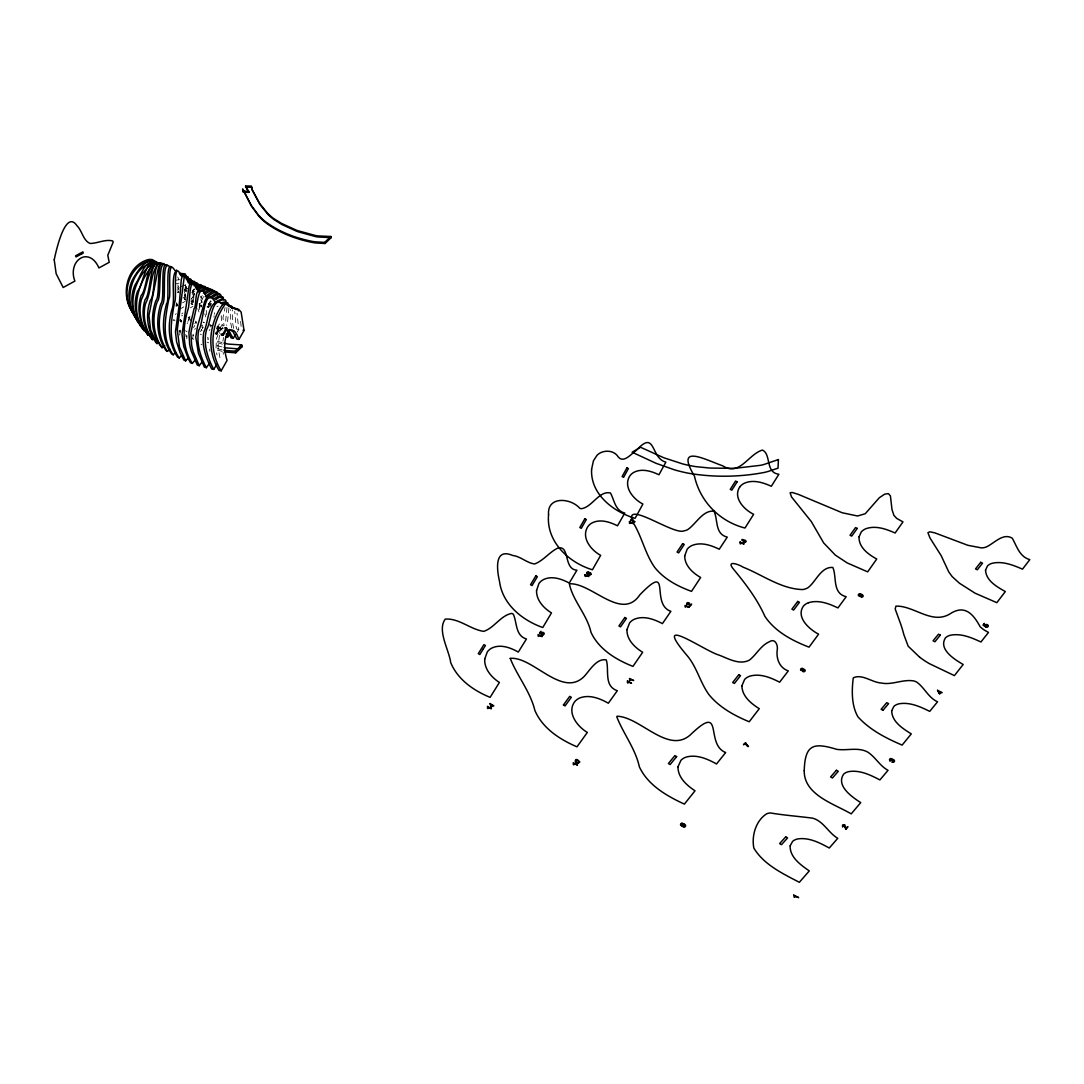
<?xml version="1.0" encoding="UTF-8"?>
<svg xmlns="http://www.w3.org/2000/svg" width="1084" height="1084" viewBox="0 0 1084 1084"><rect width="100%" height="100%" fill="white"/><g stroke="black" fill="none" stroke-linecap="round" stroke-linejoin="round"><path stroke-width="0.75" stroke-dasharray="5 3.75" d="M214.063 317.273L214.063 315.81M186.8 338.777L186.868 336.514M179.673 335.078L180.594 328.195M184.239 291.04L187.437 282.49M192.627 339.048L193.25 334.279M221.244 315.62L221.515 322.68L222.234 324.997L224.09 325.647L222.952 317.788L225.079 307.504M226.99 307.422L225.716 320.173A19.268 10.284 -74.1 0 0 226.19 324.157L226.488 325.376M228.914 307.992L227.64 320.742A19.282 10.271 -74 0 0 228.114 324.739M206.339 310.458L206.312 314.78M222.87 341.243L223.548 337.449M192.83 301.582L193.928 297.517M214.239 314.306L214.551 312.775M201.326 306.921L201.746 305.458M219.496 335.417L217.965 346.582L220.16 359.143L218.101 358.696M200.554 331.623L201.624 329.346M186.611 286.989L185.174 291.135L185.716 295.851M194.781 329.468L195.337 328.33M173.237 320.674L173.792 319.563M208.236 305.16L210.608 300.553M194.456 293.127L191.882 299.062L192.18 304.089M193.535 327.585L194.835 325.457M192.586 291.691L194.28 288.71M200.825 297.937L202.207 295.566M203.535 296.637L199.307 305.539L199.483 310.81M237.193 332.043L238.792 329.522L237.017 313.195M215.716 334.373L219.889 327.138L217.816 326.704L216.746 328.398M216.312 334.495L220.296 328.235L219.889 327.138M216.786 330.078L219.564 327.463L223.643 329.753M210.553 326.934L211.245 325.959M209.198 330.539L209.984 329.428M202.952 327.327L202.261 328.289L203.209 326.975M222.234 324.997L215.174 333.398L217.03 334.048L223.087 326.84M217.708 326.04L219.591 323.994M194.822 323.615L196.57 321.745M188.521 318.127L189.903 316.772M188.372 319.78L189.808 318.371M187.776 321.365L189.199 319.956M187.139 323.493L187.884 322.761M211.529 303.385L207.572 306.758M208.182 304.116L211.285 301.203M175.323 314.468L176.245 313.642M180.635 319.59L179.958 320.2L181.556 321.121L180.676 319.78M202.112 301.84L199.144 304.197M181.678 313.967L182.898 312.964M191.312 298.561L193.318 297.233M190.418 307.842L192.979 306.298M201.638 305.105L199.524 306.162M179.808 309.116L183.752 306.907M192.356 292.355L194.835 291.027M192.247 290.607L194.727 289.279M210.689 305.945L209.32 306.664A9.864 5.65 -71.5 0 1 206.963 306.907M182.518 302.802L185.201 301.406M193.277 300.864L190.906 301.84M216.908 306.65L218.019 306.122M182.939 297.978L185.662 296.664L184.321 292.26M184.226 289.875L190.039 287.301M185.459 291.013L187.234 290.173M184.321 295.011L185.296 294.604M180.865 286.582L189.632 283.913M184.673 296.393L185.662 296.095M211.217 325.417L210.486 325.593A9.986 5.434 -73.5 0 0 209.727 325.905M175.825 283.886L178.955 283.168M177.166 289.171L178.779 288.818M176.014 280.2L179.348 279.645M191.218 302.937L192.437 302.788M223.358 328.33L222.057 328.587A10.013 4.905 -78.5 0 0 219.469 330.823L216.475 338.696L216.014 348.492M216.881 327.016L220.228 327.531M199.077 307.111L200.12 307.178M175.933 306.122L176.909 306.23M203.155 322.287L203.914 322.395M184.266 298.696L185.364 298.886M220.296 328.235L218.236 327.802A10.013 5.163 -76.1 0 0 216.759 328.506M238.792 329.522L236.746 329.089L236.122 326.718L234.74 311.474M222.206 349.861L215.581 348.154M175.689 305.078L178.345 305.973M222.166 351.324L216.827 349.929M218.223 327.029L222.599 330.471M222.071 342.639L214.185 340.268M222.369 344.17L214.131 341.65M192.884 304.55L190.865 303.696M208.846 307.558L207.464 306.948M201.597 329.482L202.017 330.566M209.578 324.468L211.746 325.579M184.673 299.292L185.703 299.712M203.562 322.151L204.456 322.517M208.792 338.249L208.494 338.113A106.489 71.883 -17.6 0 1 207.288 337.598M201.976 344.658L201.014 344.211M177.275 292.273L178.128 292.666M201.421 334.766L200.269 334.17M193.697 339.251L192.532 338.628M192.667 335.037L193.44 335.457M201.936 327.436L202.735 327.869L201.746 325.674M186.99 335.62L185.513 334.739M187.031 336.867L185.54 335.959M176.204 303.845L177.762 304.834M199.686 305.729L200.418 306.284M191.611 303.913L192.491 304.577M180.283 331.162L178.995 330.132M180.269 332.246L178.995 331.216M190.621 319.916L188.589 317.138M209.876 324.929L211.001 325.972M217.071 327.26L220.824 332.409M209.469 304.563L210.404 305.485M201.488 306.46L199.158 303.669M184.104 298.656L185.649 300.282M176.082 302.639L177.329 304.225M210.188 303.493L211.421 305.132M184.402 297.897L185.649 299.618M217.193 328.94L219.632 333.438M190.879 299.848L192.031 301.704M193.751 302.517L191.245 298.073M200.703 299.712L202.193 302.314M177.79 290.431L179.158 292.965M184.537 294.983L185.987 297.707M176.529 303.547L177.356 305.187M200.513 296.217L201.909 298.981M193.982 296.853L191.218 290.946M177.505 286.813L178.833 289.604M184.117 291.677L185.459 294.509M193.033 291.677L194.673 295.255M195.432 321.162L196.434 323.357M177.776 284.916L179.05 287.775M185.079 287.802L186.922 291.948M185.025 284.401L186.814 288.615M176.421 303.899L177.153 305.58M177.762 276.976L179.009 279.957M216.353 332.368L217.03 334.048M217.816 326.704L218.236 327.802M205.825 317.016L204.795 313.832M198.955 311.975L197.857 308.534M233.697 328.398L232.667 323.384L232.64 310.092M231.719 327.91L230.689 322.883L230.648 309.604M216.597 352.883L217.017 354.915M223.06 352.083L223.426 354.238M209.605 349.129L209.93 351.27M241.109 326.392L240.431 319.36M208.507 339.455A106.381 71.869 -17.6 0 1 207.315 338.926M181.191 322.178A100.419 67.75 -17.8 0 1 179.944 320.81M181.868 321.907A100.514 67.764 -17.8 0 1 179.93 319.902M201.814 325.823A9.959 5.677 -70.6 0 1 202.586 325.092M188.779 318.981A9.919 6.355 -60.9 0 1 189.714 318.452M188.088 317.571A9.905 6.369 -61 0 1 189.957 316.948M181.584 315.932A9.891 6.558 -57.4 0 1 182.546 315.308M178.86 291.772A6.978 5.014 -46.8 0 1 177.83 291.745M221.868 346.894A122.248 82.33 -17.3 0 1 214.998 344.983M208.697 342.801A122.248 82.33 -17.3 0 1 206.949 342.124M187.085 331.812A99.552 67.181 -18 0 1 185.472 330.674M175.025 320.905A99.552 67.181 -18 0 1 174.145 319.807"/><path stroke-width="1.5" d="M743.936 540.415C741.293 538.165 741.131 540.55 743.299 541.011M188.792 278.967L187.993 276.799L184.985 276.122M802.987 669.384C802.675 666.159 798.081 670.833 802.241 670.44A1.491 1.247 3.9 0 0 803.854 671.741A1.491 1.247 3.9 0 0 805.06 670.156A1.491 1.247 3.9 0 0 802.946 669.397L802.973 669.451M194.957 283.439L195.012 282.626A2.683 1.978 -39.3 0 0 194.28 281.366L187.573 281.339M226 302.951C227.233 297.883 221.095 299.59 218.954 301.731M202.058 286.921C202.572 282.707 196.082 285.363 194.09 285.837M223.412 299.32C224.307 293.981 217.423 298.046 215.675 299.767M186.191 276.555L185.161 273.9L179.28 273.263M212.952 291.162C212.437 286.542 205.526 291.921 203.426 293.059M214.483 292.097C213.968 287.477 207.058 292.856 204.957 294.008M191.651 281.677L190.689 279.076L185.987 278.737M252.003 189.09L251.813 188.914A19.214 12.385 -16.9 0 1 251.651 188.535M541.512 633.652C543.626 631.349 544.29 635.522 541.919 634.926A1.572 1.301 -11.4 0 0 544.046 634.045A1.572 1.301 -11.4 0 0 542.908 632.406A1.572 1.301 -11.4 0 0 541.024 633.666M220.702 296.867C222.179 290.986 214.104 295.959 212.41 297.829M243.155 190.418L243.25 192.302L248.995 192.329L245.567 186.014L251.312 186.028L251.623 187.911M251.935 189.307L252.084 187.315L245.933 187.125L245.567 186.014M191.312 320.39L188.887 332.354L189.673 344.319A69.227 37.222 -74.1 0 0 191.299 351.27L197.315 365.091L199.253 365.701L202.098 361.975M217.64 294.848C218.995 287.91 208.778 295.58 206.908 297.517M242.586 189.321L242.884 191.19L248.629 191.218M891.888 760.711L890.614 759.139L889.991 761.036M892.173 762.282L893.988 761.009L892.01 760.48M587.203 572.772L588.639 572L587.027 572.311A1.829 1.477 -8.8 0 0 586.769 572.65A1.369 1.111 -8.8 0 0 586.661 573.301M986.02 627.108L987.646 625.685L985.952 624.994L985.112 626.566L983.012 625.102L984.218 623.381L983.784 625.021L984.868 625.793M225.797 303.981L224.32 303.628A8.062 3.753 -81.2 0 0 222.735 304.374C208.955 323.479 206.326 350.037 219.049 370.443L221.177 370.809L227.057 360.43C224.307 351.46 223.25 340.932 227.843 332.382A10.041 4.621 -80.7 0 1 230.242 330.105C235.323 328.886 237.396 335.85 238.968 339.414L236.868 339.062L233.06 331.704L229.347 329.482M238.968 339.414L244.049 330.457L241.136 312.124L238.697 309.374L232.586 307.504L226.448 303.967A8.062 3.753 -81.2 0 0 224.876 304.726C211.109 323.845 208.467 350.389 221.177 370.809M862.471 596.363L861.116 597.027L862.715 596.796A1.802 1.436 4.4 0 0 862.457 594.872L861.861 594.479A7.344 5.894 4.3 0 0 861.102 594.1L860.452 593.883A1.667 1.328 4.3 0 0 858.393 594.628A1.504 1.206 4.3 0 0 858.799 595.902L859.68 596.349A1.491 1.192 4.3 0 0 860.439 596.39M221.366 335.159L223.209 335.308L222.803 334.224L226.461 327.856L224.808 327.747M223.209 335.308L226.868 328.953L226.461 327.856M743.841 542.501L745.521 541.458L743.8 541.024M217.965 301.691C207.965 303.059 208.047 323.967 203.9 331.799C201.245 344.536 205.77 357.734 211.637 368.939L213.711 369.387L216.935 364.265M227.261 330.579L231.163 337.951L233.209 338.371L235.607 334.577M739.749 486.973C732.662 497.746 744.22 509.765 753.637 514.304L744.979 528.03C719.681 521.567 700.101 501.58 694.451 476.106C674.505 442.8 705.67 459.914 722.703 465.808C739.613 476.838 748.258 454.182 762.445 450.063C771.469 454.25 765.074 472.678 778.895 474.25L771.307 486.282C763.068 482.475 753.082 479.345 744.329 483.247A11.897 10.569 -19.7 0 0 739.749 486.973M210.215 297.802L207.329 296.528L204.74 301.311L197.518 326.352L195.784 337.178L198.44 353.343L204.388 367.164L206.394 367.693L209.903 362.639M225.635 336.636L227.626 337.138L230.228 333.398M846.035 828.244L847.932 826.631L846.116 829.246M793.745 895.127L798.664 897.633L794.653 895.926A4.187 3.78 13.7 0 1 794.626 897.349M563.423 704.979L569.71 696.362L571.336 697.297L565.049 705.941L563.45 704.993M738.787 674.709L732.676 682.5L734.41 683.448L740.494 675.698L738.8 674.695M629.465 678.557L633.693 680.549L630.238 679.207A3.699 3.144 -6.3 0 1 630.129 680.386L629.668 680.129M689.898 605.495L691.66 604.113L689.912 606.308M192.979 284.455L190.554 282.68L189.063 286.23L182.004 334.468L183.752 346.623L188.467 359.156L190.472 362.733L192.329 363.411L195.391 359.78M584.94 574.777L588.897 576.539L585.645 575.374A3.523 2.859 -9.1 0 1 585.523 576.444L585.089 576.214A2.845 2.317 -9.1 0 0 584.967 574.777M882.986 710.264L888.582 703.651L886.726 702.676L881.129 709.302L882.972 710.277M184.388 276.718L182.451 275.783L181.285 279.631L179.212 305.078L175.459 331.623L176.57 341.636L179.998 352.612L183.873 360.078L185.662 360.837L187.844 358.465M176.611 270.011C169.903 277.084 176.123 299.55 171.706 310.241C167.478 325.877 168.44 343.33 177.573 357.124L179.267 357.964L181.584 355.66M223.778 350.159A49.037 33.672 -18.9 0 0 226.502 350.552L235.174 351.216L241.678 344.956L242.274 346.568L235.77 352.815L227.098 352.164A48.983 33.672 -18.9 0 1 224.781 351.826M244.293 192.125L251.556 205.852L258.398 215.011A111.801 72.357 -14.8 0 0 264.699 221.082C278.656 231.759 295.634 238.195 312.815 241.488A47.899 31.639 -15.7 0 0 316.081 241.895L324.699 242.382L330.864 236.502L331.189 237.626L325.024 243.493L316.406 243.019A47.872 31.639 -15.7 0 1 313.14 242.599C295.986 239.307 279.008 232.884 265.079 222.193A111.733 72.357 -14.8 0 1 258.764 216.109L251.109 205.621L243.06 189.551A8.537 5.501 -17.7 0 0 242.802 189.104M541.566 634.045L539.534 632.988L540.916 631.335L540.238 632.907L541.106 633.666M171.977 267.382C164.7 259.862 170.08 301.691 166.543 303.683C162.207 320.308 161.245 339.089 171.57 353.885L173.183 354.793L175.622 352.571M167.708 265.309C159.334 259.103 165.486 299.509 160.757 303.899C155.906 319.265 156.53 336.799 165.92 350.389L167.437 351.365L169.985 349.224M205.282 296.637C207.871 295.065 214.049 288.412 216.366 292.355M164.199 264.035C155.568 258.114 160.744 296.325 155.839 300.607C150.513 316.027 150.92 334.983 162.044 347.679L164.714 345.633M210.689 297.03C212.694 295.851 217.776 290.878 219.253 294.482M213.887 299.048C215.635 297.829 221.095 293.479 221.719 297.612M159.104 263.087C149.7 258.697 150.947 294.008 145.148 299.509C140.703 312.951 143.495 328.669 152.41 339.631L154.944 337.964M217.085 301.081L221.935 298.886L223.995 299.78M157.302 262.951C146.57 260.377 147.126 289.645 141.177 295.471C136.448 308.805 139.497 324.306 148.169 335.308L150.134 334.129M199.226 291.176C201.936 290.16 207.369 285.593 209.497 288.981M202.41 291.217C204.632 290.458 209.442 286.84 210.933 289.984M195.974 288.723C198.413 288.059 204.591 283.9 205.838 287.802M197.315 289.807C199.754 289.143 205.933 284.97 207.18 288.872M222.423 303.683L227.735 302.734L229.009 306.338M220.486 303.127L224.794 301.921L226.597 302.937M152.424 263.236C135.608 276.393 126.232 303.059 138.576 322.49M808.488 602.718C818.434 599.547 828.975 603.625 837.932 607.921L846.184 596.715C832.011 593.192 837.051 577.013 832.824 567.447C821.157 566.566 816.225 581.146 808.379 587.42A11.599 9.431 0.6 0 1 802.566 589.561C780.9 588.964 762.391 574.737 742.77 567.027C740.06 564.981 726.578 559.832 732.527 567.989C744.938 582.975 756.944 598.449 764.884 616.335C775.128 631.701 792.269 640.658 809.03 647.148L818.583 634.181C809.287 629.316 795.561 617.175 803.474 606.01A12.845 10.555 2 0 1 808.488 602.718M195.337 286.962L201.448 285.756L203.318 286.732M154.633 263.331C138.779 279.916 128.657 310.2 144.321 330.837C133.346 318.466 127.79 299.807 135.378 284.32C140.378 277.558 144.348 259.306 155.432 262.762M191.827 283.385L197.18 283.005L198.494 284.889M192.966 284.577L197.315 284.062L199.592 285.241M188.616 282.572L195.323 282.599A2.696 1.965 -39.3 0 1 195.865 283.154M186.936 280.024L190.567 280.051L192.627 281.406M228.196 305.254L231.353 306A6.03 3.089 -76.6 0 1 232.206 307.409L232.491 308.683M156.692 263.263C146.977 271.244 147.167 288.263 141.421 299.55C138.047 311.731 141.137 325.01 148.169 335.308M180.039 274.618L185.296 274.997L187.031 277.274M330.864 236.502L317.991 235.905A35.691 23.604 -15.7 0 1 315.268 235.472L297.666 230.648A104.186 67.52 -14.7 0 1 295.851 229.943L281.691 223.48L273.778 218.589A98.319 63.671 -14.9 0 1 267.518 213.209L259.753 203.616L251.962 189.253M331.189 237.626L318.33 237.017A35.677 23.604 -15.7 0 1 315.607 236.597L298.019 231.759A104.118 67.52 -14.7 0 1 296.203 231.055L282.043 224.591L274.13 219.7A98.265 63.671 -14.9 0 1 267.883 214.32L259.957 204.483L252.22 190.12A19.2 12.385 -16.9 0 1 252.016 189.646M241.678 344.956L228.724 344.116A36.544 25.122 -18.9 0 1 226 343.614L223.954 343.127M242.274 346.568L240.092 346.487M238.724 348.885L227.369 348.018A44.756 30.745 -18.8 0 1 224.916 347.598L224.144 347.449M226.868 328.953L225.215 328.845M230.567 307.233L234.022 307.748L236.082 309.658M158.752 263.141C149.863 272.87 151.963 291.447 145.527 303.655C142.343 315.932 145.351 329.238 152.41 339.631M222.803 334.224L220.96 334.062M185.838 277.45L189.565 279.035M227.152 304.726L229.361 305.512A6.03 3.103 -76.6 0 1 229.984 306.379M230.255 306.935L233.494 308.412M243.006 330.281L244.049 330.457M231.773 307.734L237.355 309.482M155.093 262.965C133.833 263.317 123.983 296.813 133.468 313.804M155.839 262.762C144.348 261.244 143.318 284.564 137.56 291.271C133.318 302.572 135.08 315.512 141.055 325.85M156.936 262.599L153.02 261A10.691 8.116 -26.5 0 0 148.86 260.987C129.47 266.42 121.652 291.881 130.703 308.954M794.64 897.362L794.084 897.024A3.401 3.062 13.7 0 0 793.773 895.113M156.435 262.951C146.584 256.42 138.183 270.512 133.766 277.477C126.828 289.13 127.56 304.292 134.43 315.796M229.185 306.393L226.705 304.55M919.625 657.189L908.175 646.199L903.88 634.723A233.168 173.25 5.2 0 0 900.574 623.734L895.181 609.018L895.953 606.132C913.826 605.482 931.834 624.831 949.814 613.991C964.828 603.978 973.378 614.289 980.18 626.769A26.206 17.791 14 0 0 984.787 630.36L988.486 632.433L980.939 641.985C971.508 637.622 960.925 633.056 950.343 635.251A13.428 9.35 13.7 0 0 945.438 637.88C938.161 649.316 954.706 659.628 963.188 664.465L954.394 675.617L928.974 663.449A92.831 63.333 13.5 0 1 919.611 657.189M162.221 263.886L160.364 263.236L158.589 266.65L148.915 315.498L150.595 329.888L157.031 343.763C147.099 331.989 145.202 314.604 150.405 300.268C155.676 295.255 152.681 258.019 161.367 263.371M223.006 304.631C212.044 293.371 210.608 324.36 206.746 329.13C202.64 342.72 207.369 357.286 213.711 369.387M200.906 290.742C194.28 287.341 196.841 306.853 193.995 308.832A204.998 126.123 -73.4 0 1 191.312 320.39M158.156 262.938L152.275 259.632A10.691 8.116 -26.5 0 0 148.115 259.618C127.248 265.526 120.405 293.642 131.665 310.959M228.317 329.983L233.209 338.371M165.662 265.052C157.017 259.144 162.18 297.355 157.275 301.65C151.95 316.758 152.654 334.265 162.044 347.679M169.267 266.257C160.893 260.065 167.031 300.471 162.288 304.875C157.437 320.227 158.047 337.774 167.437 351.365M238.046 310.105L238.588 310.864M215.513 302.748C204.049 282.585 203.169 325.552 198.806 329.929C196.028 342.842 200.201 356.365 206.394 367.693M139.944 324.902L140.852 326.216M862.471 595.631L861.482 594.845A1.409 1.125 4.3 0 1 860.71 596.308M586.756 573.585L589.276 575.062A1.423 1.152 -8.7 0 0 590.509 574.696A1.748 1.409 -8.7 0 0 590.78 574.412M131.991 311.514L137.749 321.487L133.617 314.441M245.933 187.125L248.995 192.329M173.183 354.793C161.096 338.167 165.378 317.382 168.86 298.845C171.665 297.477 166.245 255.905 174.781 270.35M179.267 357.964C167.478 341.311 171.123 320.62 174.619 302.07C177.139 299.198 172.112 256.623 181.353 275.959M185.662 360.837L179.497 347.002L177.288 329.78L184.294 276.515L186.231 277.45L189.808 284.401M206.881 297.843C199.253 278.995 197.478 302.721 195.974 309.414A205.133 126.056 -73.4 0 1 193.331 320.986L190.852 332.951L191.638 344.915A69.268 37.168 -74.1 0 0 193.25 351.866L199.253 365.701M192.329 363.411C181.949 347.436 182.518 327.449 187.884 309.834C190.486 303.439 188.467 267.585 198.48 291.989M130.947 309.563L132.709 312.897M134.28 315.268L134.999 316.663M244.076 192.017L243.466 190.743A8.537 5.501 -17.7 0 0 243.182 190.215M226.244 333.845L227.626 337.138M235.174 351.216L235.77 352.815M324.699 242.382L325.024 243.493M845.791 827.593L844.748 824.829L842.566 824.992L842.58 827.024L843.759 825.046L845.1 827.241M689.722 604.953C690.793 602.27 685.386 601.417 687.08 604.682C686.145 603.503 689.18 601.715 689.126 604.682M587.149 573.057L588.138 574.127L588.924 572.677A1.477 1.192 -8.7 0 1 590.062 572.677M590.008 572.718A1.572 1.274 -8.7 0 1 590.875 574.439M743.841 540.347A1.409 1.125 -1.6 0 1 745.968 541.241A1.409 1.125 -1.6 0 1 743.949 542.325M689.559 606.105A3.184 2.602 -3.2 0 1 689.275 604.696M629.506 678.543A2.995 2.547 -6.3 0 1 629.614 680.115M747.445 745.318A7.981 6.87 3.2 0 1 745.656 742.621L743.475 744.776L745.331 743.258A7.195 6.206 3.1 0 0 748.136 746.646L748.461 746.199A6.639 5.718 3.1 0 1 747.404 745.358M685.332 826.387A1.965 1.762 0.6 0 1 685.02 826.74A1.599 1.436 0.6 0 1 683.679 827.146L680.725 825.236A1.694 1.531 0.4 0 1 680.603 824.883A1.545 1.396 0.4 0 1 680.698 824.07A2.06 1.843 0.5 0 1 680.969 823.664L681.064 823.555A1.382 1.233 0.4 0 1 682.514 823.203L681.145 824.45L682.31 825.967A1.531 1.369 0.6 0 1 682.527 824.558A1.436 1.287 0.6 0 1 683.137 824.165M684.37 824.26A1.775 1.585 0.6 0 1 685.427 826.428M683.462 824.07A1.531 1.369 0.6 0 1 684.356 824.192M984.787 625.793A1.734 1.369 9.8 0 1 986.616 624.479A1.734 1.369 9.8 0 1 988.201 626.186A1.734 1.369 9.8 0 1 986.02 627.121M892.01 759.654A1.612 1.355 11.5 0 1 894.49 760.805A1.612 1.355 11.5 0 1 892.281 762.079M890.154 760.819A1.477 1.247 11.3 0 1 890.235 758.692A1.477 1.247 11.3 0 1 892.43 759.816M845.94 829.341A3.618 3.157 12.7 0 1 845.276 827.255M510.239 658.394C517.163 675.996 530.266 691.47 534.873 710.413C542.447 728.245 559.818 739.505 576.986 746.822L587.338 732.432C577.515 726.673 566.404 712.676 574.777 701.605A12.723 11.49 -20.8 0 1 579.94 697.893C589.52 694.302 599.94 698.475 608.341 703.218L617.324 690.711C603.544 686.064 609.465 670.088 606.268 659.926C596.715 657.907 589.764 670.468 584.073 676.552C562.095 698.381 532.651 656.037 510.239 658.394M802.539 669.465L800.927 669.478L802.539 669.56M684.709 555.875C684.6 565.645 692.812 572.975 700.643 577.501L691.511 591.363C677.73 586.349 664.099 579.127 654.777 567.501C644.858 553.504 641.823 535.875 632.419 521.458C624.072 499.263 674.207 535.74 684.058 530.821A8.442 7.439 -20.3 0 0 688.11 529.331C696.267 523.586 703.055 509.887 714.017 511.214C718.191 519.927 714.654 534.019 727.256 537.122L719.261 549.249C710.982 545.171 700.887 541.743 691.904 545.537A12.114 10.799 -19.4 0 0 687.161 549.249L684.709 555.875M536.539 590.563C536.255 600.238 543.734 608.151 551.471 612.907L542.772 627.528C522.203 620.251 502.407 604.235 499.507 581.363C497.014 570.496 493.694 547.339 512.651 555.455C520.659 556.377 526.878 563.043 534.629 563.978C543.314 560.685 549.114 552.501 557.352 548.287C570.428 544.073 563.002 569.371 576.918 570.184L569.263 583.043C561.566 578.937 551.77 575.468 543.396 579.628A11.938 10.84 -49.2 0 0 538.897 583.585L536.539 590.563M741.917 685.793C741.971 696.213 751.158 703.624 759.274 708.679L749.207 721.768C734.302 715.576 719.519 707.486 709.112 694.844C700.074 682.581 696.944 666.917 686.795 655.21C650.237 612.148 704.993 651.321 719.139 655.115C728.421 658.679 739.573 665.346 749.478 660.075C756.551 654.506 760.738 645.522 769.342 641.755C775.358 637.717 778.285 645.59 777.16 650.468C776.185 658.937 779.653 668.029 788.298 670.901L779.626 682.202C770.629 677.541 760.019 673.178 749.816 676.159A13.076 10.826 3.1 0 0 744.627 679.424L741.917 685.793M682.663 825.52C685.793 828.908 684.519 822.133 682.663 825.48M54.227 259.835L56.151 273.683L63.17 287.504L74.918 281.068C71.53 273.141 73.129 261.854 81.49 257.748A9.499 7.276 -35.6 0 1 85.948 256.745C92.289 256.854 96.666 262.585 98.901 267.951L109.213 262.314L107.777 255.309L113.17 242.111A2.602 2.005 -37.2 0 0 112.384 240.851C104.945 239.13 97.546 243.412 90.08 243.466C83.116 240.594 82.167 230.689 76.923 225.662C65.216 208.494 55.772 252.233 54.227 259.835M579.1 762.038C579.222 764.206 573.558 761.131 576.336 760.155A4.228 3.713 -9.9 0 1 578.87 761.713L579.1 762.038M579.642 761.957C573.815 767.458 573.978 754.274 579.642 761.998M591.607 469.196C590.238 494.196 613.354 511.77 635.075 518.342L642.907 504.046C633.435 499.25 623.219 487.231 629.519 476.391A11.477 10.501 -48.6 0 1 633.72 472.421C641.701 468.125 651.321 471.106 658.95 474.765L665.874 462.136C650.305 458.22 655.996 428.722 636.227 450.51C631.687 453.22 623.801 463.83 618.232 456.92C614.777 451.161 607.054 449.928 601.213 452.448A12.249 11.07 -49.7 0 0 597.04 455.28L593.436 460.808L591.607 469.196M858.907 594.899C861.821 597.88 860.804 592.149 858.907 594.859M804.22 770.724C803.894 794.938 834.03 803.759 851.211 813.867L860.737 802.607C852.146 797.119 835.669 785.737 843.65 774.139A13.821 9.729 16.6 0 1 848.786 771.618C859.761 769.775 870.438 775.006 879.91 779.924L888.04 770.317C879.761 765.954 875.411 756.971 867.62 752.011C858.108 746.944 846.956 750.833 836.767 749.356C813.623 742.296 805.005 744.193 804.22 770.724M985.532 570.198C986.088 580.821 997.077 586.905 1005.329 591.566L996.819 602.663L975.044 593.178L959.421 583.206L952.226 576.661L948.771 571.946L941.156 555.631L929.964 537.935L927.945 532.745L929.72 531.797L934.706 532.813L967.849 545.293L981.494 547.908A12.683 8.726 10.6 0 0 986.128 547.041C994.055 543.545 1003.106 532.434 1012.266 538.22C1016.86 546.268 1019.516 556.756 1029.8 559.642L1022.497 569.168C1013.12 565.076 1002.619 560.902 992.266 563.26A13.184 9.173 11.8 0 0 987.483 565.943L985.532 570.198M548.558 514.724C546.024 541.526 568.558 562.542 592.42 569.778L600.658 555.347C591.119 550.265 581.024 537.813 587.636 526.919A11.694 10.65 -48.7 0 1 591.972 522.962C600.143 518.735 609.845 521.946 617.514 525.808L624.777 513.071C615.048 510.591 614.425 500.212 610.482 492.99C599.398 490.388 592.609 506.336 582.176 508.586A4.824 4.35 -47.8 0 1 579.804 508.315C570.861 497.868 546.919 495.781 548.558 514.724M626.958 629.614C626.579 639.628 634.75 647.419 642.663 652.283L632.961 666.389C616.091 659.736 598.869 649.343 590.956 632.27C587.23 614.885 572.582 600.401 569.385 583.802C591.552 582.42 621.728 621.864 639.885 594.777C672.73 560.875 649.614 604.1 670.888 611.322L662.419 623.612C654.086 619.221 643.855 615.441 634.587 619.14A12.398 11.111 -19.9 0 0 629.641 622.839L626.958 629.614M484.711 659.099C484.196 669.031 491.54 677.351 499.385 682.473L490.117 697.351C473.722 690.671 457.651 679.533 450.714 662.609C449.061 649.885 436.825 630.197 445.294 619.086C459.088 618.11 470.442 629.465 483.694 631.362C494.209 627.961 500.239 615.997 511.242 613.463A3.347 3.022 -46.8 0 1 513.328 614.289C517.231 622.69 515.13 635.481 526.431 639.018L518.301 652.08C510.55 647.663 500.632 643.923 491.987 647.975A12.276 11.097 -50.4 0 0 487.285 651.958L484.711 659.099M678.001 766.781C677.73 777.458 686.836 785.385 695.02 790.819L684.37 804.111C666.796 795.968 647.961 785.236 639.397 766.916C635.4 748.732 623.354 733.624 616.769 716.836L617.094 716.239C640.603 716.795 669.248 756.131 691.646 733.638C724.383 702.635 704.695 744.261 725.67 752.526L716.524 763.963C707.513 758.963 696.795 754.193 686.335 757.038A13.32 11.179 4 0 0 680.955 760.277L678.001 766.781M778.407 459.562L778.027 468.166L768.041 471.472A56.043 42.33 -2.9 0 1 764.003 472.502C739.044 477.204 713.136 477.461 688.123 473.166A129.728 95.677 -4.2 0 1 674.329 469.792L656.064 463.315L632.121 452.204L640.495 447.245L663.869 457.787L682.663 463.911A114.172 84.376 -4.2 0 0 695.589 466.608L709.817 468.058L732.662 468.329A120.839 89.051 -4 0 0 735.44 468.247L760.169 465.361A41.788 31.599 -2.8 0 0 763.461 464.643L778.407 459.562M802.675 670.481C805.236 673.408 804.68 667.337 802.675 670.481M588.463 573.775C591.105 576.471 590.265 570.943 588.463 573.775M891.698 710.752C891.78 721.795 902.972 728.651 911.278 733.909L902.132 745.101C886.048 738.218 869.829 729.939 857.918 716.809C851.374 705.481 851.685 690.264 853.271 677.866C862.051 673.53 871.929 682.446 881.102 682.988C891.996 685.345 902.579 679.099 913.46 680.888A8.116 5.596 14.7 0 1 916.63 682.053C924.544 687.554 928.351 697.757 937.552 701.795L929.733 711.361C920.275 706.714 909.652 701.822 898.866 703.841A13.618 9.526 15.2 0 0 893.853 706.416L891.698 710.752M859.056 536.824C858.528 547.379 868.46 554.493 876.739 559.032L867.674 571.864L847.254 562.948L835.33 555.103L823.664 542.921L811.279 521.539L791.496 496.906L790.101 492.773L792.214 492.488L798.122 494.29L842.2 512.759L857.539 515.998L865.235 513.735L879.368 497.692L884.679 494.182L888.338 493.586L890.425 495.889L891.996 509.602L893.921 515.361L896.631 518.355L902.972 521.892L895.113 533.016C886.224 529.033 875.791 525.306 866.102 528.64A12.615 10.284 0.5 0 0 861.252 531.959L859.056 536.824M790.155 845.845C789.694 857.322 800.9 865.059 809.287 870.913L799.342 882.308C782.756 873.623 763.719 864.639 753.827 848.027C751.456 835.899 755.792 820.696 766.578 813.854A10.908 7.724 16.4 0 1 770.399 812.959C784.409 815.304 798.637 816.333 812.715 818.176C823.61 821.279 828.393 832.851 837.742 838.325L829.274 848.027C819.775 842.796 809.043 837.241 797.865 838.908A14.038 9.973 18 0 0 792.58 841.401L790.155 845.845M626.904 467.882L622.121 476.581L623.612 477.312L628.395 468.613L626.904 467.882M584.832 518.775L579.818 527.529L581.309 528.314L586.336 519.521L584.845 518.748M535.848 575.848L530.537 584.723L532.027 585.55L537.352 576.674L535.848 575.848M483.098 649.235L479.778 654.533L478.274 653.652L483.925 644.628L485.442 645.508L483.098 649.235M737.106 481.852L731.849 490.131L730.264 489.372L735.548 481.052L737.134 481.811M682.649 543.68L677.066 552.054L678.665 552.881L684.234 544.493L682.649 543.68M937.552 690.318L939.625 694.126L940.722 692.554L942.131 692.676L937.552 690.318M940.207 692.297L939.408 693.421L938.134 691.226L940.207 692.297M624.831 617.501L618.923 625.983L620.522 626.864L626.444 618.381L624.831 617.501M857.254 528.409L851.726 536.092L850.019 535.266L855.533 527.596L857.254 528.409M797.716 601.43L791.903 609.167L793.637 610.048L799.45 602.311L797.716 601.43M980.708 562.325L975.505 568.924L977.334 569.778L982.538 563.179L980.708 562.325M577.42 765.019L573.91 763.57A3.794 3.347 -10.4 0 1 573.775 764.83L573.314 764.545A3.076 2.71 -10.4 0 0 573.179 762.865L577.42 765.019M627.528 680.982L627.311 681.253A3.008 2.547 -6.4 0 1 627.446 682.825L627.975 683.096A3.713 3.157 -6.4 0 0 628.07 681.917L631.538 683.245L627.528 680.982M740.128 542.041L739.925 542.298A2.9 2.304 -1.9 0 1 740.128 543.707L740.657 543.938A3.577 2.845 -1.9 0 0 740.684 542.867L744.098 544.019L740.128 542.041M689.126 607.297L685.698 606.051A3.631 2.981 -3.7 0 1 685.616 607.176L685.169 606.932A2.94 2.412 -3.7 0 0 684.966 605.441L689.126 607.297M940.302 635.129L934.923 641.755L933.067 640.834L938.459 634.221L940.302 635.129M676.619 756.618L670.142 764.545L668.394 763.529L674.885 755.602L676.619 756.618M487.637 706.456L487.407 706.741A2.981 2.534 -15.8 0 1 487.448 708.313L487.949 708.584A3.672 3.13 -15.8 0 0 488.112 707.391L491.418 708.746L487.637 706.456M490.076 703.57L491.323 707.242L492.583 705.725L493.857 705.847L490.076 703.57M492.163 705.467L491.255 706.565L490.469 704.451L492.163 705.467M633.219 523.504L629.994 522.393A3.469 2.751 -7.1 0 1 629.885 523.437L629.465 523.206A2.805 2.222 -7.1 0 0 629.316 521.838L633.219 523.504M634.75 521.689L634.425 522.082A6.409 5.068 -6.6 0 1 632.148 519.344L630.387 520.632L632.419 518.829A7.1 5.61 -6.5 0 0 633.883 520.997A5.894 4.661 -6.6 0 0 634.75 521.689M542.014 636.525L538.734 635.265A3.591 2.981 -11.8 0 1 538.585 636.403L538.165 636.145A2.9 2.412 -11.8 0 0 538.057 634.641L542.014 636.525M836.414 770.277L830.588 776.93L832.444 777.973L838.271 771.307L836.414 770.277M785.724 836.862L779.613 843.596L781.483 844.693L787.58 837.946L785.724 836.862M81.652 253.873L76.016 256.922L75.541 255.851L82.845 251.881L83.319 252.965L81.652 253.873"/></g></svg>
